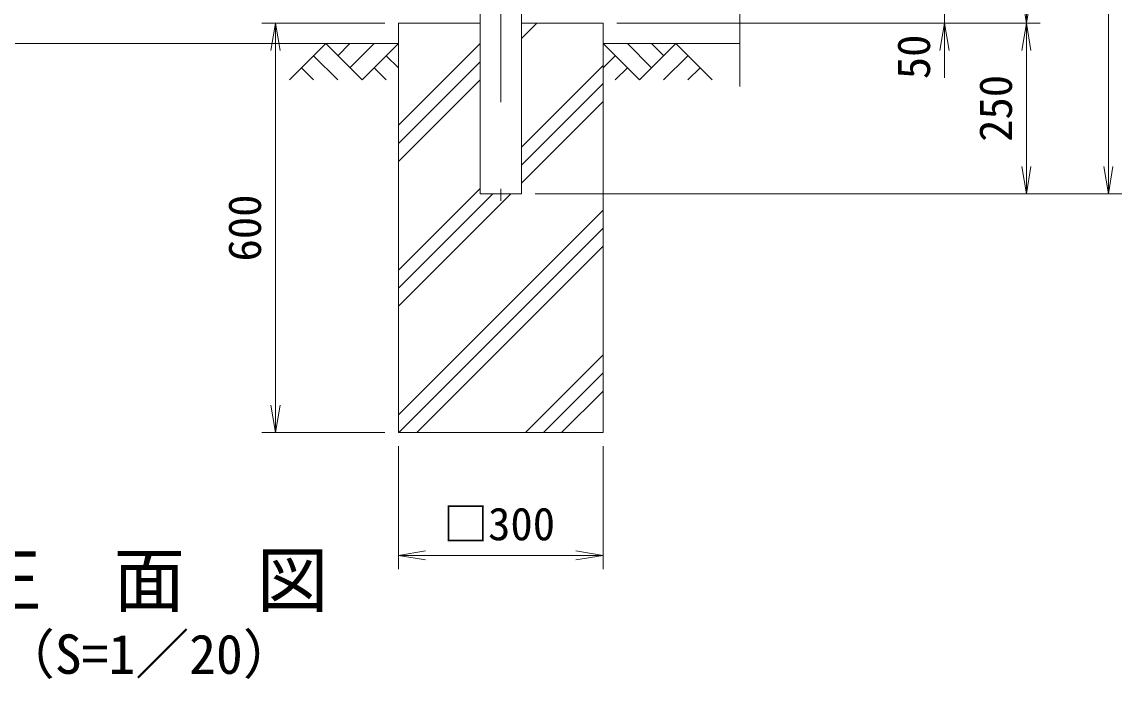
# Model space of a CAD drawing. Units: millimetres, scale not verified. Extents: x -4200 to 4200, y -2970 to 2970.
# Drawn here: x -2385 to -774, y -1500 to -537 of the extents above; entities that cross this region are included whole.
import ezdxf
from ezdxf.enums import TextEntityAlignment as Align

# ---------------------------------------------------------------- set-up
doc = ezdxf.new("R2010")
doc.units = ezdxf.units.MM
doc.header["$LTSCALE"] = 20
doc.linetypes.add('USER1', pattern=[50.8, 31.75, -6.35, 6.35, -6.35])
doc.layers.add('0-0_D-TTL-TXT', color=7, linetype='Continuous')
for name, color, linetype, lineweight in [('0-1_D-BMK', 2, 'USER1', 13), ('0-2_D-STR1', 1, 'Continuous', 18), ('0-4_0', 7, 'Continuous', 9), ('0-5_D-DCR-HCH', 7, 'Continuous', 9), ('0-6_D-BGD', 7, 'Continuous', 9), ('0-7_D-STR4', 7, 'Continuous', 9), ('0-8_D-STR-DIM', 7, 'Continuous', 9)]:
    doc.layers.add(name, color=color, linetype=linetype, lineweight=lineweight)
doc.styles.add('ＭＳ ゴシック', font='')
doc.styles.get('ＭＳ ゴシック').set_extended_font_data('MS Gothic')

# ---------------------------------------------------------------- blocks, each defined once
blk = doc.blocks.new('_Open')
at = {"layer": '0-4_0'}
blk.add_line((-20, 3.33), (0, 0), dxfattribs=at)
blk.add_lwpolyline([(-20, -3.33), (0, 0), (-20, 0)], dxfattribs=at)

msp = doc.modelspace()

# ---------------------------------------------------------------- linework, layer by layer
at = {"layer": '0-1_D-BMK'}
msp.add_line((-1684.05, 996.61), (-1684.05, -799.21), dxfattribs=at)
at = {"layer": '0-2_D-STR1'}
for p, q in [((-1714.3, -490.93), (-1714.3, -788.63)), ((-1653.8, -490.93), (-1653.8, -788.63)), ((-1714.3, -788.63), (-1653.8, -788.63))]:
    msp.add_line(p, q, dxfattribs=at)
at = {"layer": '0-5_D-DCR-HCH'}
for p, q in [((-1653.8, -561.15), (-1631.27, -538.63)), ((-1940.47, -568.63), (-1993.68, -621.84)), ((-1940.47, -568.63), (-1887.26, -621.84)), ((-1922.73, -586.37), (-1905, -568.63)), ((-1905, -604.11), (-1869.52, -568.63)), ((-1887.26, -621.84), (-1834.05, -568.63)), ((-1834.05, -688.37), (-1714.3, -568.62)), ((-1480.83, -621.84), (-1534.05, -568.63)), ((-1463.1, -604.11), (-1498.57, -568.63)), ((-1427.62, -568.63), (-1480.83, -621.84)), ((-1445.27, -586.46), (-1463.1, -568.63)), ((-1427.62, -568.63), (-1374.41, -621.84)), ((-1958.21, -586.37), (-1922.57, -621.84)), ((-1851.78, -586.37), (-1834.05, -604.03)), ((-1834.05, -714.89), (-1714.3, -595.14)), ((-1516.31, -586.37), (-1534.05, -604.03)), ((-1409.88, -586.37), (-1445.52, -621.84)), ((-1975.94, -604.11), (-1958.13, -621.84)), ((-1869.52, -604.11), (-1851.7, -621.84)), ((-1653.8, -720.25), (-1534.05, -600.5)), ((-1498.57, -604.11), (-1516.39, -621.84)), ((-1392.15, -604.11), (-1409.97, -621.84)), ((-1834.05, -741.4), (-1714.3, -621.65)), ((-1653.8, -746.77), (-1534.05, -627.02)), ((-1653.8, -773.29), (-1534.05, -653.54)), ((-1834.05, -900.5), (-1714.3, -780.75)), ((-1834.05, -953.54), (-1669.14, -788.63)), ((-1834.05, -927.02), (-1695.66, -788.63)), ((-1834.05, -1112.63), (-1534.05, -812.63)), ((-1833.53, -1138.63), (-1534.05, -839.15)), ((-1807.01, -1138.63), (-1534.05, -865.67)), ((-1647.91, -1138.63), (-1534.05, -1024.77)), ((-1621.4, -1138.63), (-1534.05, -1051.28)), ((-1594.88, -1138.63), (-1534.05, -1077.8))]:
    msp.add_line(p, q, dxfattribs=at)
at = {"layer": '0-6_D-BGD'}
for p, q in [((-2569.05, -568.63), (-1834.05, -568.63)), ((-1534.05, -568.63), (-1334.05, -568.63))]:
    msp.add_line(p, q, dxfattribs=at)
at = {"layer": '0-7_D-STR4'}
for p, q in [((-1834.05, -538.63), (-1834.05, -1138.63)), ((-1714.3, -538.63), (-1834.05, -538.63)), ((-1534.05, -538.63), (-1653.8, -538.63)), ((-1534.05, -538.63), (-1534.05, -1138.63)), ((-1834.05, -1138.63), (-1534.05, -1138.63))]:
    msp.add_line(p, q, dxfattribs=at)
at = {"layer": '0-8_D-STR-DIM'}
for p, q in [((-794.05, -748.63), (-794.05, 921.37)), ((-1334.05, -631.63), (-1334.05, 210.72)), ((-1034.05, -538.63), (-1034.05, -488.63)), ((-1854.05, -538.63), (-2034.05, -538.63)), ((-1514.05, -538.63), (-1014.05, -538.63)), ((-1514.05, -538.63), (-894.05, -538.63)), ((-1514.05, -538.63), (-894.05, -538.63)), ((-2014.05, -578.63), (-2014.05, -1098.63)), ((-1034.05, -578.63), (-1034.05, -618.63)), ((-914.05, -578.63), (-914.05, -748.63)), ((-1633.8, -788.63), (-774.05, -788.63)), ((-1633.8, -788.63), (-894.05, -788.63)), ((-1854.05, -1138.63), (-2034.05, -1138.63)), ((-1834.05, -1158.63), (-1834.05, -1338.63)), ((-1534.05, -1158.63), (-1534.05, -1338.63)), ((-1794.05, -1318.63), (-1574.05, -1318.63))]:
    msp.add_line(p, q, dxfattribs=at)

# ---------------------------------------------------------------- block references
at = {"layer": '0-8_D-STR-DIM', "xscale": 2, "yscale": 2}
for p, rotation in [((-914.05, -538.63), 270), ((-2014.05, -538.63), 90), ((-1034.05, -538.63), 90), ((-914.05, -538.63), 90), ((-914.05, -788.63), 270), ((-794.05, -788.63), 270), ((-2014.05, -1138.63), 270), ((-1834.05, -1318.63), 180)]:
    msp.add_blockref('_Open', p, dxfattribs=dict(at, rotation=rotation))
msp.add_blockref('_Open', (-1534.05, -1318.63), dxfattribs=at)

# ---------------------------------------------------------------- texts
at = {"layer": '0-0_D-TTL-TXT', "style": 'ＭＳ ゴシック'}
for s, height, p in [('正\u3000面\u3000図', 76.98, (-2461.45, -1416.31)), ('（S=1／20）', 57.77, (-2415.96, -1509.5))]:
    msp.add_text(s, height=height, dxfattribs=at).set_placement(p, align=Align.BOTTOM_LEFT)
at = {"layer": '0-8_D-STR-DIM', "style": 'ＭＳ ゴシック'}
for s, p in [('50', (-1040.79, -620.83)), ('250', (-920.79, -712.63)), ('600', (-2020.79, -887.88))]:
    msp.add_text(s, height=48.09, rotation=90, dxfattribs=at).set_placement(p, align=Align.BOTTOM_LEFT)
msp.add_text('□300', height=48.09, dxfattribs=at).set_placement((-1768.2, -1310.88), align=Align.BOTTOM_LEFT)

doc.saveas('drawing.dxf')
